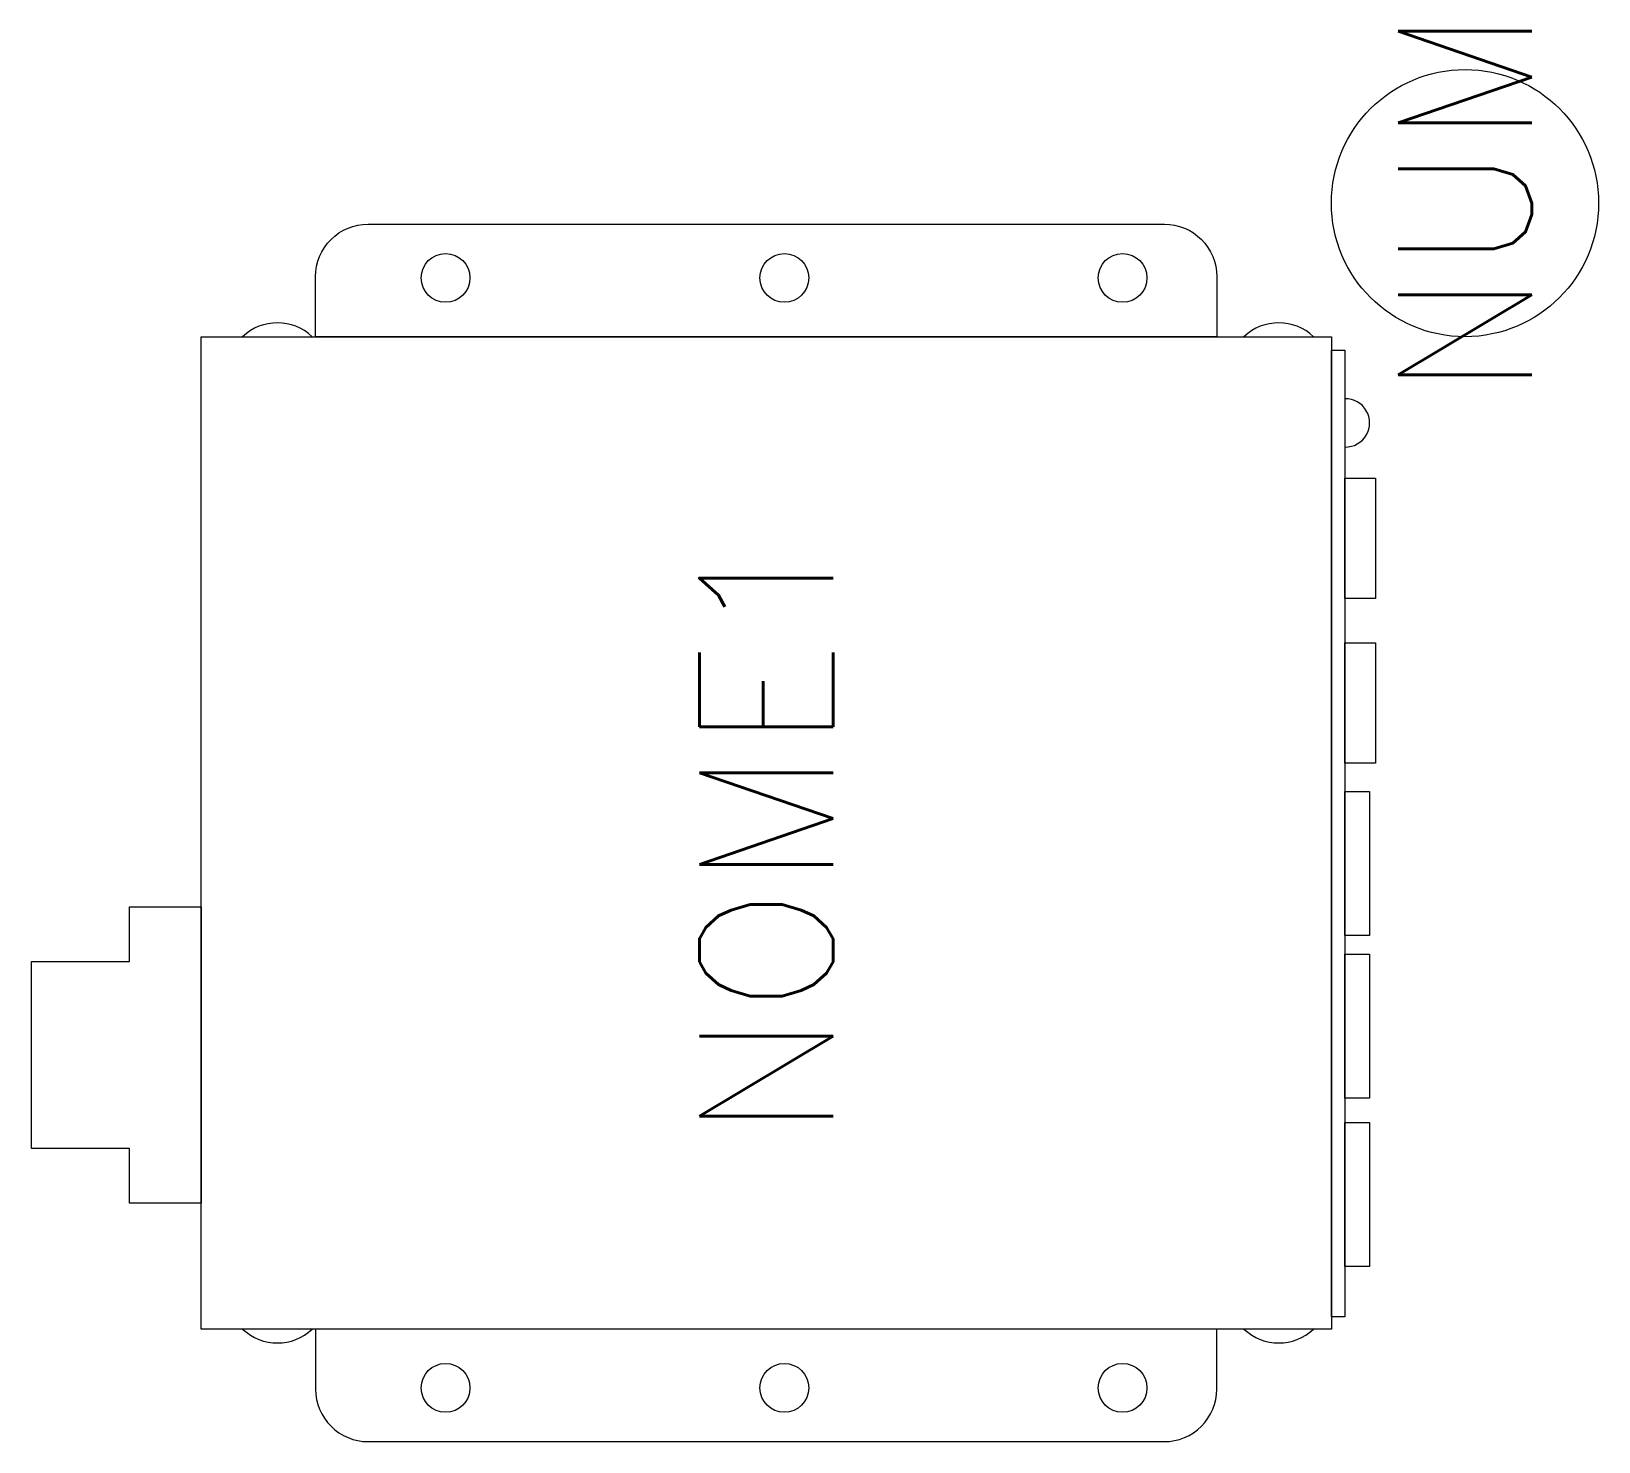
# Model space of a CAD drawing. Header units: millimetres. Extents: x -8.3 to 9.3, y -6.8 to 9.
import ezdxf
from ezdxf.enums import TextEntityAlignment as Align

# ---------------------------------------------------------------- set-up
doc = ezdxf.new("R2010")
doc.units = ezdxf.units.MM
doc.styles.add('Romans', font='romans.shx')

msp = doc.modelspace()

# ---------------------------------------------------------------- linework, layer by layer
for points in [[(-5.059, 5.571), (-5.059, 6.246, -0.414214), (-4.47, 6.835), (4.47, 6.835, -0.414214), (5.059, 6.246), (5.059, 5.571)], [(-5.059, -5.571), (-5.059, -6.246, 0.414214), (-4.47, -6.835), (4.47, -6.835, 0.414214), (5.059, -6.246), (5.059, -5.571)]]:
    msp.add_lwpolyline(points, format="xyb", close=True)
for points in [[(-6.346, -5.571), (-6.346, 5.571), (6.346, 5.571), (6.346, -5.571)], [(6.346, -5.432), (6.346, 5.418), (6.498, 5.418), (6.498, -5.432)], [(6.498, 2.633), (6.498, 3.983), (6.839, 3.983), (6.839, 2.633)], [(6.498, 0.784), (6.498, 2.133), (6.839, 2.133), (6.839, 0.784)], [(6.498, -1.152), (6.498, 0.463), (6.773, 0.463), (6.773, -1.152)], [(-7.148, -1.445), (-7.148, -0.831), (-6.346, -0.831), (-6.346, -4.156), (-7.148, -4.156), (-7.148, -3.542), (-8.251, -3.542), (-8.251, -1.445)], [(6.498, -2.977), (6.498, -1.362), (6.773, -1.362), (6.773, -2.977)], [(6.498, -4.868), (6.498, -3.253), (6.773, -3.253), (6.773, -4.868)]]:
    msp.add_lwpolyline(points, close=True)
at = {"linetype": 'Continuous'}
msp.add_circle((7.846, 7.071), 1.5, dxfattribs=at)
for centre in [(-3.6, 6.231), (0.204, 6.231), (4.001, 6.231), (-3.6, -6.231), (0.204, -6.231), (4.001, -6.231)]:
    msp.add_circle(centre, 0.274)
for centre, radius, start, end in [((-5.488, 5.16), 0.567, 46.4126, 133.5874), ((5.754, 5.16), 0.567, 46.4126, 133.5874), ((6.504, 4.603), 0.271, 268.7774, 91.2226), ((-5.488, -5.16), 0.567, 226.4126, 313.5874), ((5.754, -5.16), 0.567, 226.4126, 313.5874)]:
    msp.add_arc(centre, radius, start, end)

# ---------------------------------------------------------------- texts
at = {"color": 7, "style": 'Romans', "flags": 4}
for tag, text, p in [('NUM', 'NUM', (7.846, 7.071)), ('NOME1', 'NOME1', (0, 0))]:
    msp.add_attdef(tag, text=text, height=1.5, rotation=90, dxfattribs=at).set_placement(p, align=Align.MIDDLE_CENTER)

doc.saveas('drawing.dxf')
